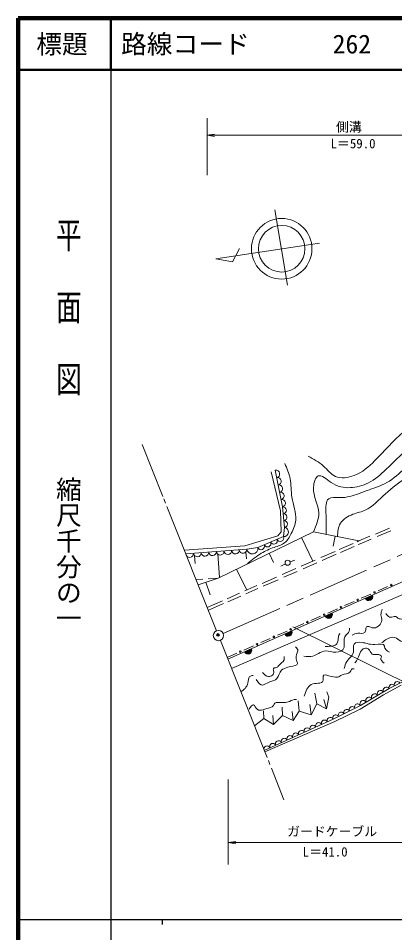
# Model space of a CAD drawing. Units: millimetres, scale not verified. Extents: x 40000 to 680000, y 20000 to 380000.
# Drawn here: x 40000 to 113219, y 202409 to 380000 of the extents above; entities that cross this region are included whole.
import ezdxf
from ezdxf.enums import TextEntityAlignment as Align

# ---------------------------------------------------------------- set-up
doc = ezdxf.new("R2010")
doc.units = ezdxf.units.MM
doc.header["$LTSCALE"] = 1000
doc.header["$PDMODE"] = 32
doc.header["$PDSIZE"] = 500
doc.linetypes.add('CHAIN', pattern=[18.5, 12, -1.5, 3.5, -1.5])
for name, color, linetype, lineweight in [('M-BGD', 7, 'Continuous', 13), ('M-BMK', 2, 'CHAIN', 13), ('M-BMK-SRVR', 3, 'Continuous', 13), ('M-STR-STR3', 7, 'Continuous', 13), ('M-STR-STRC', 7, 'Continuous', 13), ('M-TTL', 7, 'Continuous', 13), ('M-TTL-BAND', 7, 'Continuous', 25), ('M-TTL-LINE', 7, 'Continuous', 50), ('M-TTL-TXT', 7, 'Continuous', 13)]:
    doc.layers.add(name, color=color, linetype=linetype, lineweight=lineweight)
doc.layers.add('M-OTRS', color=6, linetype='Continuous')
doc.styles.add('@ＭＳ ゴシック', font='')
doc.styles.add('ＭＳ ゴシック', font='')
doc.styles.get('@ＭＳ ゴシック').set_extended_font_data('@MS Gothic')
doc.styles.get('ＭＳ ゴシック').set_extended_font_data('MS Gothic')

# ---------------------------------------------------------------- blocks, each defined once
blk = doc.blocks.new('open_arrow')
at = {"color": 0, "linetype": 'Continuous', "lineweight": -2}
blk.add_lwpolyline([(7.5, 1.25), (0, 0), (7.5, -1.25)], dxfattribs=at)

msp = doc.modelspace()

# ---------------------------------------------------------------- linework, layer by layer
at = {"layer": 'M-BGD'}
for p, q in [((91009, 284335), (89159, 291917)), ((91415, 285111), (89973, 292213)), ((91120, 280267), (91009, 284335)), ((91748, 281117), (91415, 285111)), ((91563, 279342), (91748, 281117)), ((109453, 279838), (112219, 281002)), ((78865, 271289), (97389, 280274)), ((84055, 277530), (90454, 279490)), ((86607, 277197), (91563, 279342)), ((90454, 279490), (91120, 280267)), ((97274, 274566), (95055, 279141)), ((97389, 280274), (106255, 278492)), ((101245, 277465), (101638, 279420)), ((106255, 278492), (108397, 279394)), ((106492, 277941), (108612, 278833)), ((109792, 279330), (112469, 280456)), ((72299, 276703), (84055, 277530)), ((84462, 276901), (86607, 277197)), ((102438, 276824), (105136, 278003)), ((102679, 276274), (105346, 277440)), ((105888, 278332), (106255, 278492)), ((106130, 277783), (106492, 277941)), ((72584, 275989), (84462, 276901)), ((74415, 274097), (74298, 275621)), ((79160, 271432), (78816, 275908)), ((84389, 275048), (84288, 276363)), ((89657, 274282), (88777, 276096)), ((98859, 275259), (101604, 276459)), ((99136, 274725), (101822, 275899)), ((91943, 274048), (91043, 273608)), ((92863, 274438), (93803, 274788)), ((95051, 273594), (97749, 274773)), ((95399, 273091), (98044, 274247)), ((80758, 255538), (119929, 272854)), ((84445, 268956), (82466, 273036)), ((91338, 271970), (93994, 273132)), ((91681, 271465), (94257, 272592)), ((74583, 270989), (75878, 271080)), ((75002, 269941), (78865, 271289)), ((77348, 268042), (76503, 270465)), ((76953, 271155), (78865, 271289)), ((81493, 253699), (120742, 270655)), ((87416, 270255), (90212, 271478)), ((87627, 269693), (90533, 270963)), ((80608, 267279), (83018, 268332)), ((84077, 268796), (86415, 269818)), ((84242, 268213), (86611, 269248)), ((106715, 267362), (108579, 268183)), ((109976, 268799), (111840, 269619)), ((76741, 265588), (79692, 266878)), ((80776, 266697), (83283, 267793)), ((103454, 265925), (105318, 266746)), ((76982, 265038), (79910, 266319)), ((100193, 264489), (102056, 265310)), ((96932, 263052), (98795, 263873)), ((93670, 261616), (95534, 262437)), ((87148, 258743), (89012, 259564)), ((90409, 260179), (92273, 261000)), ((83887, 257306), (85750, 258127)), ((80626, 255870), (82489, 256690)), ((112163, 249806), (117347, 252479)), ((111040, 248584), (114499, 250506)), ((98073, 246847), (97696, 248918)), ((100370, 248127), (99994, 249219)), ((106534, 246525), (112163, 249806)), ((94646, 245415), (94457, 247449)), ((99956, 245867), (99429, 247675)), ((99956, 245867), (100370, 248127)), ((106465, 245854), (111040, 248584)), ((87753, 244022), (87678, 245528)), ((91369, 244624), (91331, 246244)), ((93440, 243645), (93290, 245378)), ((93440, 243645), (94646, 245415)), ((94646, 245415), (96981, 244700)), ((96981, 244700), (96679, 246734)), ((96981, 244700), (98073, 246847)), ((98073, 246847), (99956, 245867)), ((101228, 243853), (106534, 246525)), ((101545, 243433), (106465, 245854)), ((85942, 242567), (87753, 244022)), ((87753, 244022), (89636, 242817)), ((87839, 237821), (101228, 243853)), ((87962, 237513), (101545, 243433)), ((89636, 242817), (89523, 244624)), ((89636, 242817), (91369, 244624)), ((91369, 244624), (93440, 243645))]:
    msp.add_line(p, q, dxfattribs=at)
for centre, radius in [((92389, 274267), 500), ((112539, 269927), 150), ((109278, 268491), 150), ((106016, 267054), 150), ((102755, 265618), 150), ((96233, 262744), 150), ((99494, 264181), 150), ((92972, 261308), 150), ((89710, 259871), 150), ((86449, 258435), 150), ((83188, 256998), 150)]:
    msp.add_circle(centre, radius, dxfattribs=at)
for centre, radius, start, end in [((90117, 291502), 725, 281.48199, 101.48199), ((90406, 290082), 725, 281.48199, 101.48199), ((90694, 288662), 725, 281.48199, 101.48199), ((90983, 287242), 725, 281.48199, 101.48199), ((91271, 285822), 725, 281.48199, 101.48199), ((91471, 284446), 668, 274.76364, 94.76364), ((91582, 283114), 668, 274.76364, 94.76364), ((91693, 281783), 668, 274.76364, 94.76364), ((91656, 280230), 892, 264.05314, 84.05314), ((90944, 279074), 675, 203.40469, 23.40469), ((85535, 277049), 1083, 187.85331, 7.85331), ((87227, 277465), 675, 203.40469, 23.40469), ((88466, 278001), 675, 203.40469, 23.40469), ((89705, 278537), 675, 203.40469, 23.40469), ((73327, 276046), 745, 184.39139, 4.39139), ((74812, 276160), 745, 184.39139, 4.39139), ((76296, 276274), 745, 184.39139, 4.39139), ((77781, 276388), 745, 184.39139, 4.39139), ((79266, 276502), 745, 184.39139, 4.39139), ((80750, 276616), 745, 184.39139, 4.39139), ((82235, 276730), 745, 184.39139, 4.39139), ((83720, 276844), 745, 184.39139, 4.39139), ((108178, 267659), 750, 203.84969, 23.84969), ((108178, 267659), 700, 203.84969, 23.84969), ((108178, 267659), 650, 203.84969, 23.84969), ((108178, 267659), 600, 203.84969, 23.84969), ((108178, 267659), 550, 203.84969, 23.84969), ((108178, 267659), 500, 203.84969, 23.84969), ((108178, 267659), 450, 203.84969, 23.84969), ((108178, 267659), 400, 203.84969, 23.84969), ((108178, 267659), 350, 203.84969, 23.84969), ((108178, 267659), 300, 203.84969, 23.84969), ((108178, 267659), 250, 203.84969, 23.84969), ((108178, 267659), 200, 203.84969, 23.84969), ((108178, 267659), 150, 203.84969, 23.84969), ((108178, 267659), 100, 203.84969, 23.84969), ((108178, 267659), 50, 203.84969, 23.84969), ((100344, 264196), 750, 203.84969, 23.84969), ((100344, 264196), 700, 203.84969, 23.84969), ((100344, 264196), 650, 203.84969, 23.84969), ((100344, 264196), 600, 203.84969, 23.84969), ((100344, 264196), 550, 203.84969, 23.84969), ((100344, 264196), 500, 203.84969, 23.84969), ((100344, 264196), 450, 203.84969, 23.84969), ((100344, 264196), 400, 203.84969, 23.84969), ((100344, 264196), 350, 203.84969, 23.84969), ((100344, 264196), 300, 203.84969, 23.84969), ((100344, 264196), 250, 203.84969, 23.84969), ((100344, 264196), 200, 203.84969, 23.84969), ((100344, 264196), 150, 203.84969, 23.84969), ((100344, 264196), 100, 203.84969, 23.84969), ((100344, 264196), 50, 203.84969, 23.84969), ((92510, 260733), 750, 203.84969, 23.84969), ((92510, 260733), 700, 203.84969, 23.84969), ((92510, 260733), 650, 203.84969, 23.84969), ((92510, 260733), 600, 203.84969, 23.84969), ((92510, 260733), 550, 203.84969, 23.84969), ((92510, 260733), 500, 203.84969, 23.84969), ((92510, 260733), 450, 203.84969, 23.84969), ((92510, 260733), 400, 203.84969, 23.84969), ((92510, 260733), 350, 203.84969, 23.84969), ((92510, 260733), 300, 203.84969, 23.84969), ((92510, 260733), 250, 203.84969, 23.84969), ((92510, 260733), 200, 203.84969, 23.84969), ((92510, 260733), 150, 203.84969, 23.84969), ((92510, 260733), 100, 203.84969, 23.84969), ((92510, 260733), 50, 203.84969, 23.84969), ((84675, 257269), 750, 203.84969, 23.84969), ((84675, 257269), 700, 203.84969, 23.84969), ((84675, 257269), 650, 203.84969, 23.84969), ((84675, 257269), 600, 203.84969, 23.84969), ((84675, 257269), 550, 203.84969, 23.84969), ((84675, 257269), 500, 203.84969, 23.84969), ((84675, 257269), 450, 203.84969, 23.84969), ((84675, 257269), 400, 203.84969, 23.84969), ((84675, 257269), 350, 203.84969, 23.84969), ((84675, 257269), 300, 203.84969, 23.84969), ((84675, 257269), 250, 203.84969, 23.84969), ((84675, 257269), 200, 203.84969, 23.84969), ((84675, 257269), 150, 203.84969, 23.84969), ((84675, 257269), 100, 203.84969, 23.84969), ((84675, 257269), 50, 203.84969, 23.84969), ((112681, 250073), 583, 27.27676, 207.27676), ((113718, 250608), 583, 27.27676, 207.27676), ((109348, 248166), 652, 30.2308, 210.2308), ((110474, 248822), 652, 30.2308, 210.2308), ((111600, 249478), 652, 30.2308, 210.2308), ((106003, 246258), 594, 26.73973, 206.73973), ((107096, 246853), 652, 30.2308, 210.2308), ((108222, 247510), 652, 30.2308, 210.2308), ((102820, 244654), 594, 26.73973, 206.73973), ((103881, 245189), 594, 26.73973, 206.73973), ((104942, 245724), 594, 26.73973, 206.73973), ((99555, 243099), 612, 24.2496, 204.2496), ((100670, 243601), 612, 24.2496, 204.2496), ((101759, 244120), 594, 26.73973, 206.73973), ((95092, 241088), 612, 24.2496, 204.2496), ((96207, 241591), 612, 24.2496, 204.2496), ((97323, 242093), 612, 24.2496, 204.2496), ((98439, 242596), 612, 24.2496, 204.2496), ((91744, 239580), 612, 24.2496, 204.2496), ((92860, 240083), 612, 24.2496, 204.2496), ((93976, 240586), 612, 24.2496, 204.2496), ((88397, 238073), 612, 24.2496, 204.2496), ((89513, 238575), 612, 24.2496, 204.2496), ((90629, 239078), 612, 24.2496, 204.2496)]:
    msp.add_arc(centre, radius, start, end, dxfattribs=at)
for points, knots in [([(96397, 294959), (97431, 294396), (98465, 293833), (99355, 293025), (100128, 292324), (100793, 291439), (101688, 291034), (102752, 290552), (104142, 290749), (105329, 291205), (106923, 291817), (108151, 292896), (109311, 294049), (111177, 295903), (112866, 297948), (114865, 299624), (116840, 301281), (119116, 302577), (121393, 303848), (123908, 305252), (126425, 306625), (129073, 307688), (131445, 308641), (133923, 309344), (136369, 310121), (139266, 311040), (142118, 312063), (145073, 312809), (146964, 313286), (148897, 313649), (150834, 313705), (153756, 313788), (156685, 313170), (159538, 312425), (161613, 311882), (163649, 311272), (165682, 310633), (166626, 310336), (167569, 310033), (168513, 309730)], [0, 0, 0, 0, 1, 1, 1, 2, 2, 2, 3, 3, 3, 4, 4, 4, 5, 5, 5, 6, 6, 6, 7, 7, 7, 8, 8, 8, 9, 9, 9, 10, 10, 10, 11, 11, 11, 12, 12, 12, 13, 13, 13, 13]), ([(167581, 308611), (165612, 308934), (163643, 309256), (161689, 309657), (160071, 309989), (158464, 310374), (156839, 310667), (155238, 310956), (153620, 311153), (151990, 311223), (150385, 311291), (148769, 311235), (147190, 310970), (145645, 310711), (144137, 310253), (142644, 309758), (140906, 309181), (139189, 308554), (137441, 308040), (135521, 307476), (133564, 307048), (131631, 306474), (129856, 305947), (128102, 305296), (126529, 304352), (125068, 303476), (123764, 302347), (122386, 301321), (120656, 300033), (118811, 298909), (117133, 297583), (115138, 296007), (113381, 294146), (111519, 292367), (110475, 291370), (109398, 290398), (108109, 289753), (107017, 289207), (105774, 288895), (104585, 288844), (103315, 288789), (102107, 289032), (100834, 289867), (99919, 290467), (98971, 291373), (98334, 291117), (97799, 290902), (97483, 289872), (97424, 288957), (97297, 286965), (98395, 285526), (98447, 283956), (98487, 282778), (97938, 281526), (97389, 280274)], [0, 0, 0, 0, 1, 1, 1, 2, 2, 2, 3, 3, 3, 4, 4, 4, 5, 5, 5, 6, 6, 6, 7, 7, 7, 8, 8, 8, 9, 9, 9, 10, 10, 10, 11, 11, 11, 12, 12, 12, 13, 13, 13, 14, 14, 14, 15, 15, 15, 16, 16, 16, 17, 17, 17, 18, 18, 18, 18]), ([(164638, 305076), (163245, 305387), (161851, 305698), (160449, 305716), (158820, 305738), (157178, 305365), (155540, 305354), (154413, 305347), (153288, 305511), (152157, 305480), (151365, 305459), (150570, 305342), (149813, 305118), (148067, 304604), (146518, 303524), (144815, 302898), (143346, 302358), (141762, 302156), (140195, 301942), (138374, 301694), (136577, 301431), (134779, 301093), (132442, 300653), (130104, 300085), (127929, 299128), (126286, 298406), (124736, 297461), (123309, 296367), (122008, 295368), (120810, 294245), (119486, 293287), (117889, 292131), (116110, 291216), (114495, 290101), (113045, 289100), (111727, 287937), (110406, 286703), (109522, 285877), (108638, 285019), (107592, 284526), (106817, 284160), (105954, 283995), (105096, 283676), (104119, 283312), (103149, 282749), (102654, 281924), (102216, 281195), (102149, 280263), (102082, 279331)], [0, 0, 0, 0, 1, 1, 1, 2, 2, 2, 3, 3, 3, 4, 4, 4, 5, 5, 5, 6, 6, 6, 7, 7, 7, 8, 8, 8, 9, 9, 9, 10, 10, 10, 11, 11, 11, 12, 12, 12, 13, 13, 13, 14, 14, 14, 15, 15, 15, 16, 16, 16, 16]), ([(99866, 279776), (99872, 281078), (99878, 282380), (99839, 283995), (99814, 285031), (99771, 286197), (100370, 286650), (100844, 287008), (101720, 286920), (102494, 286915), (103229, 286910), (103873, 286980), (104512, 287127), (105629, 287385), (106732, 287882), (107857, 288296), (108994, 288714), (110154, 289048), (111203, 289570), (113904, 290915), (115874, 293512), (118179, 295597), (120367, 297576), (122857, 299096), (125347, 300615)], [0, 0, 0, 0, 1, 1, 1, 2, 2, 2, 3, 3, 3, 4, 4, 4, 5, 5, 5, 6, 6, 6, 7, 7, 7, 8, 8, 8, 8]), ([(84609, 274075), (85466, 274803), (86324, 275531), (87270, 276101), (88052, 276572), (88894, 276936), (89782, 277248), (90507, 277502), (91263, 277722), (91838, 278175), (92386, 278606), (92769, 279249), (93103, 279911), (93534, 280768), (93882, 281658), (93951, 282557), (94062, 284013), (93441, 285492), (93211, 286995), (93027, 288197), (93094, 289414), (92870, 290579), (92675, 291591), (92260, 292564), (91846, 293537)], [0, 0, 0, 0, 1, 1, 1, 2, 2, 2, 3, 3, 3, 4, 4, 4, 5, 5, 5, 6, 6, 6, 7, 7, 7, 8, 8, 8, 8]), ([(104928, 260179), (105284, 260354), (105640, 260529), (106058, 260556), (106522, 260585), (107063, 260431), (107376, 260707), (107460, 260780), (107527, 260885), (107564, 261008), (107653, 261301), (107569, 261697), (107752, 261836), (107883, 261936), (108147, 261907), (108355, 261836), (108524, 261780), (108655, 261696), (108807, 261648), (109017, 261582), (109265, 261586), (109485, 261648), (109743, 261721), (109962, 261873), (110163, 262062), (110449, 262332), (110699, 262678), (110728, 263042), (110757, 263410), (110559, 263795), (110539, 264172), (110521, 264529), (110662, 264877), (110803, 265226)], [0, 0, 0, 0, 1, 1, 1, 2, 2, 2, 3, 3, 3, 4, 4, 4, 5, 5, 5, 6, 6, 6, 7, 7, 7, 8, 8, 8, 9, 9, 9, 10, 10, 10, 11, 11, 11, 11]), ([(111481, 264398), (111696, 264109), (111912, 263821), (112197, 263720), (112470, 263623), (112807, 263698), (113138, 263795), (113245, 263826), (113351, 263859), (113440, 263833), (113526, 263807), (113596, 263725), (113666, 263644), (113747, 263549), (113827, 263457), (113929, 263418), (114029, 263381), (114151, 263396), (114268, 263381), (114629, 263335), (114950, 263008), (115247, 263004), (115594, 263000), (115909, 263434), (116264, 263682), (116515, 263857), (116785, 263939), (117055, 264021)], [0, 0, 0, 0, 1, 1, 1, 2, 2, 2, 3, 3, 3, 4, 4, 4, 5, 5, 5, 6, 6, 6, 7, 7, 7, 8, 8, 8, 9, 9, 9, 9]), ([(95512, 256112), (96134, 256049), (96756, 255986), (97320, 256149), (97682, 256254), (98020, 256452), (98374, 256639), (98836, 256882), (99325, 257107), (99805, 257129), (100433, 257157), (101045, 256839), (101764, 256865), (102420, 256889), (103165, 257200), (103346, 257731), (103418, 257942), (103401, 258188), (103383, 258447), (103340, 259113), (103296, 259865), (103760, 260255), (103855, 260334), (103970, 260398), (104061, 260481), (104341, 260733), (104389, 261153), (104438, 261573)], [0, 0, 0, 0, 1, 1, 1, 2, 2, 2, 3, 3, 3, 4, 4, 4, 5, 5, 5, 6, 6, 6, 7, 7, 7, 8, 8, 8, 9, 9, 9, 9]), ([(99692, 257995), (99941, 258011), (100190, 258026), (100446, 258032), (100806, 258041), (101179, 258031), (101500, 258183), (101717, 258286), (101910, 258463), (102028, 258673), (102148, 258888), (102189, 259137), (102216, 259388), (102247, 259674), (102259, 259962), (102367, 260217), (102416, 260335), (102485, 260445), (102555, 260556)], [0, 0, 0, 0, 1, 1, 1, 2, 2, 2, 3, 3, 3, 4, 4, 4, 5, 5, 5, 6, 6, 6, 6]), ([(110728, 258710), (111034, 258964), (111339, 259218), (111707, 259426), (112184, 259696), (112766, 259891), (113251, 259727), (113658, 259591), (113997, 259203), (114381, 259049), (114920, 258834), (115549, 259078), (116227, 259162), (116646, 259215), (117085, 259206), (117357, 258974), (117525, 258830), (117629, 258601), (117733, 258371)], [0, 0, 0, 0, 1, 1, 1, 2, 2, 2, 3, 3, 3, 4, 4, 4, 5, 5, 5, 6, 6, 6, 6]), ([(86284, 251554), (86676, 250959), (87067, 250363), (87565, 250500), (87651, 250523), (87740, 250569), (87829, 250613), (88207, 250801), (88564, 250961), (88958, 251102), (89444, 251276), (89987, 251422), (90314, 251780), (90715, 252218), (90793, 252974), (91218, 253400), (91523, 253706), (92007, 253842), (92423, 253965), (92607, 254019), (92777, 254070), (92988, 254116), (93507, 254228), (94274, 254307), (94307, 254680), (94321, 254845), (94193, 255066), (94118, 255283), (93939, 255804), (94062, 256302), (94269, 256790), (94318, 256905), (94371, 257019), (94382, 257129), (94410, 257414), (94151, 257667), (93892, 257919)], [0, 0, 0, 0, 1, 1, 1, 2, 2, 2, 3, 3, 3, 4, 4, 4, 5, 5, 5, 6, 6, 6, 7, 7, 7, 8, 8, 8, 9, 9, 9, 10, 10, 10, 11, 11, 11, 12, 12, 12, 12]), ([(103383, 253739), (103516, 254218), (103649, 254696), (103911, 255095), (104141, 255446), (104472, 255735), (104739, 256074), (104996, 256399), (105195, 256770), (105229, 257204), (105263, 257643), (105129, 258147), (105304, 258447), (105538, 258845), (106319, 258882), (106924, 258786), (107265, 258731), (107550, 258635), (107828, 258560), (108291, 258435), (108734, 258371), (109372, 258409), (110147, 258455), (111209, 258651), (111217, 258032), (111218, 258020), (111217, 258007), (111217, 257995), (111220, 257495), (111708, 257180), (112197, 256865)], [0, 0, 0, 0, 1, 1, 1, 2, 2, 2, 3, 3, 3, 4, 4, 4, 5, 5, 5, 6, 6, 6, 7, 7, 7, 8, 8, 8, 9, 9, 9, 10, 10, 10, 10]), ([(105455, 254793), (105679, 255084), (105902, 255374), (106058, 255697), (106255, 256109), (106342, 256575), (106585, 256978), (106758, 257266), (107011, 257522), (107338, 257618), (107576, 257689), (107854, 257675), (108054, 257543), (108405, 257311), (108515, 256716), (108807, 256526), (109034, 256379), (109371, 256476), (109786, 256451), (110199, 256426), (110690, 256280), (110652, 255999), (110640, 255906), (110570, 255799), (110539, 255697), (110430, 255338), (110805, 255047), (111180, 254756)], [0, 0, 0, 0, 1, 1, 1, 2, 2, 2, 3, 3, 3, 4, 4, 4, 5, 5, 5, 6, 6, 6, 7, 7, 7, 8, 8, 8, 9, 9, 9, 9]), ([(87490, 252948), (87840, 252573), (88190, 252197), (88657, 252157), (88933, 252133), (89251, 252227), (89448, 252421), (89617, 252587), (89699, 252827), (89674, 253099), (89652, 253342), (89544, 253612), (89636, 253739), (89756, 253904), (90214, 253829), (90427, 254003), (90489, 254053), (90530, 254124), (90578, 254191), (90912, 254658), (91579, 254929), (91708, 255434), (91754, 255615), (91731, 255825), (91708, 256036)], [0, 0, 0, 0, 1, 1, 1, 2, 2, 2, 3, 3, 3, 4, 4, 4, 5, 5, 5, 6, 6, 6, 7, 7, 7, 8, 8, 8, 8]), ([(83300, 249178), (83581, 249392), (83862, 249606), (84100, 249860), (84364, 250140), (84575, 250469), (84665, 250876), (84767, 251340), (84711, 251905), (85004, 252157), (85162, 252293), (85422, 252338), (85682, 252383)], [0, 0, 0, 0, 1, 1, 1, 2, 2, 2, 3, 3, 3, 4, 4, 4, 4]), ([(95625, 248353), (95775, 248812), (95925, 249271), (96152, 249709), (96343, 250078), (96589, 250432), (96981, 250613), (97754, 250968), (99098, 250647), (99278, 251366), (99343, 251624), (99258, 252015), (99316, 252232), (99502, 252932), (101167, 251821), (102103, 252044), (102430, 252122), (102669, 252363), (102969, 252496), (103490, 252726), (104196, 252631), (104551, 253099), (104692, 253284), (104777, 253557), (104965, 253626), (105061, 253661), (105183, 253643), (105304, 253626)], [0, 0, 0, 0, 1, 1, 1, 2, 2, 2, 3, 3, 3, 4, 4, 4, 5, 5, 5, 6, 6, 6, 7, 7, 7, 8, 8, 8, 9, 9, 9, 9]), ([(84891, 245830), (85201, 246283), (85510, 246736), (85757, 246658), (85988, 246585), (86165, 246046), (86473, 245792), (86784, 245535), (87230, 245568), (87603, 245679), (87853, 245753), (88070, 245863), (88318, 245943), (88791, 246094), (89377, 246139), (89636, 246545), (89730, 246692), (89781, 246885), (89900, 246997), (90049, 247138), (90306, 247149), (90540, 247148), (90850, 247146), (91122, 247121), (91407, 247110), (91767, 247096), (92149, 247104), (92499, 247223), (92886, 247355), (93234, 247622), (93629, 247675), (93775, 247695), (93928, 247685), (94081, 247675)], [0, 0, 0, 0, 1, 1, 1, 2, 2, 2, 3, 3, 3, 4, 4, 4, 5, 5, 5, 6, 6, 6, 7, 7, 7, 8, 8, 8, 9, 9, 9, 10, 10, 10, 11, 11, 11, 11])]:
    msp.add_open_spline(points, degree=3, knots=knots, dxfattribs=at)
at = {"layer": 'M-BMK'}
msp.add_line((79865, 260497), (169496, 300140), dxfattribs=at)
at = {"layer": 'M-BMK-SRVR'}
for p, q in [((92378, 328151), (89930, 342791)), ((98570, 336314), (78393, 333285)), ((81634, 332700), (83019, 335316)), ((78393, 333285), (81634, 332700)), ((64098, 297223), (68124, 287149)), ((68310, 286683), (68646, 285843)), ((68917, 285166), (78556, 261048)), ((79308, 259167), (88400, 236419)), ((88638, 235824), (88926, 235103)), ((89232, 234336), (91676, 228220))]:
    msp.add_line(p, q, dxfattribs=at)
for centre, radius in [((91233, 335239), 5885), ((91233, 335239), 4520), ((78938, 260121), 1000)]:
    msp.add_circle(centre, radius, dxfattribs=at)
at = {"layer": 'M-OTRS'}
msp.add_point((78838, 260237), dxfattribs=at)
at = {"layer": 'M-STR-STR3'}
for p, q in [((76713, 349534), (76713, 360573)), ((76713, 357284), (130297, 357284)), ((80844, 215683), (80844, 232187)), ((120055, 219898), (80844, 219898))]:
    msp.add_line(p, q, dxfattribs=at)
at = {"layer": 'M-STR-STRC'}
msp.add_line((121914, 247656), (93422, 261821), dxfattribs=at)
at = {"layer": 'M-TTL', "color": 2, "lineweight": 140}
for p, q in [((40000, 380000), (40000, 20000)), ((680000, 380000), (40000, 380000))]:
    msp.add_line(p, q, dxfattribs=at)
at = {"layer": 'M-TTL-BAND'}
for p, q in [((58000, 370000), (58000, 20000)), ((40000, 205000), (579000, 205000)), ((68000, 205000), (68000, 204000))]:
    msp.add_line(p, q, dxfattribs=at)
at = {"layer": 'M-TTL-LINE'}
for p, q in [((58000, 380000), (58000, 370000)), ((40000, 370000), (680000, 370000))]:
    msp.add_line(p, q, dxfattribs=at)

# ---------------------------------------------------------------- block references
at = {"layer": 'M-STR-STR3', "xscale": 193, "yscale": 193}
for p in [(76713, 357284), (80844, 219898)]:
    msp.add_blockref('open_arrow', p, dxfattribs=at)

# ---------------------------------------------------------------- texts
at = {"layer": 'M-STR-STR3', "style": 'ＭＳ ゴシック'}
for s, p in [('側溝', (101801, 357444)), ('L＝59.0', (100750, 354207)), ('ガードケーブル', (92292, 220615)), ('L＝41.0', (95317, 216653))]:
    msp.add_text(s, height=1833, dxfattribs=at).set_placement(p, align=Align.BOTTOM_LEFT)
at = {"layer": 'M-TTL-BAND', "style": '@ＭＳ ゴシック', "width": 1.4}
msp.add_text('平  面  図', height=3666, rotation=270, dxfattribs=at).set_placement((49777, 306475), align=Align.MIDDLE_RIGHT)
at = {"layer": 'M-TTL-BAND', "style": '@ＭＳ ゴシック'}
msp.add_text('縮尺千分の一', height=3666, rotation=270, dxfattribs=at).set_placement((49777, 261030), align=Align.MIDDLE_RIGHT)
at = {"layer": 'M-TTL-TXT', "style": 'ＭＳ ゴシック'}
msp.add_text('標題', height=3666, dxfattribs=at).set_placement((48500, 375000), align=Align.MIDDLE_CENTER)
for s, p in [('路線コード', (60000, 375000)), ('262', (101142, 375000))]:
    msp.add_text(s, height=3666, dxfattribs=at).set_placement(p, align=Align.MIDDLE_LEFT)

doc.saveas('drawing.dxf')
